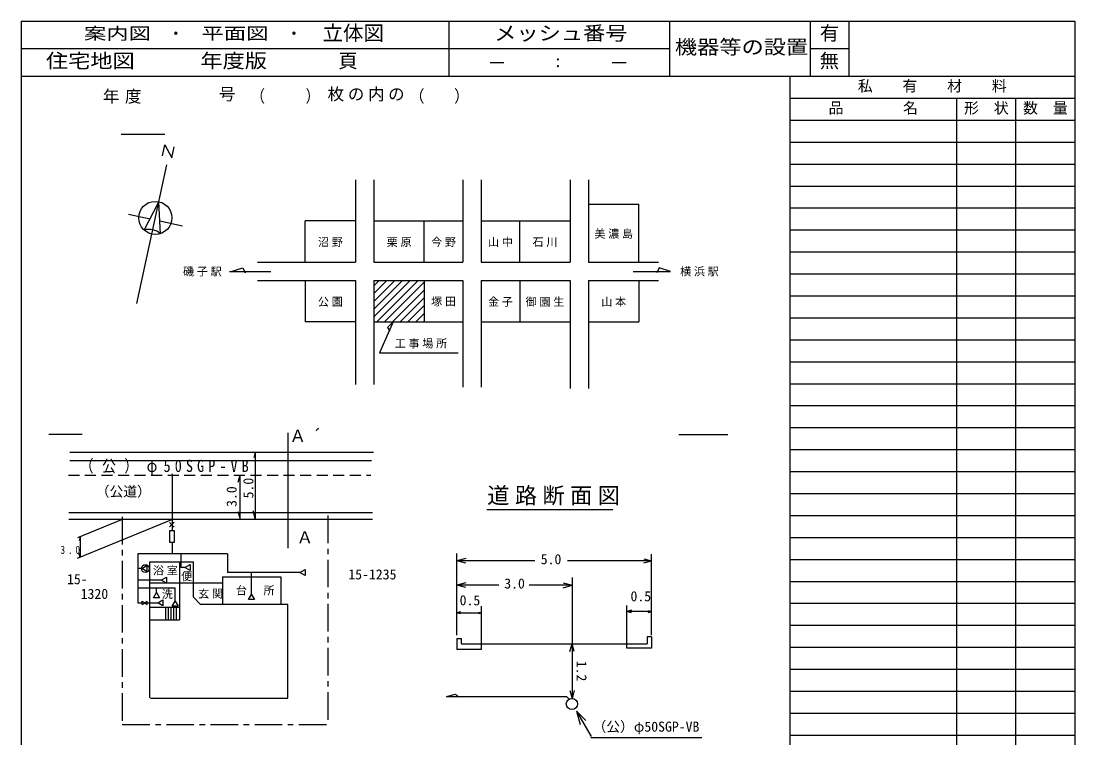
# Model space of a CAD drawing. Units: millimetres on the paper, with parts at other scales. Extents: x -205 to 196, y -145 to 122.
# Drawn here: x 4.5 to 195.5, y -8.5 to 121.5 of the extents above; entities that cross this region are included whole.
import ezdxf
from ezdxf.enums import TextEntityAlignment as Align

# ---------------------------------------------------------------- set-up
doc = ezdxf.new("R2010")
doc.units = ezdxf.units.MM
doc.linetypes.add('CHAIN1', pattern=[8, 5, -1, 1, -1])
doc.linetypes.add('DASHED2', pattern=[3, 2, -1])
for name, color, linetype in [('1-0_記入欄\u3000左半分', 7, 'Continuous'), ('2-0_道路、家、その他', 7, 'Continuous'), ('3-0_1、2平面図', 7, 'Continuous'), ('3-1_配管図', 3, 'Continuous'), ('E-E', 3, 'Continuous'), ('F-1', 7, 'Continuous'), ('F-F', 7, 'Continuous')]:
    doc.layers.add(name, color=color, linetype=linetype)
doc.styles.add('ＭＳ ゴシック', font='')
doc.styles.add('ＭＳ 明朝', font='')
doc.styles.get('ＭＳ ゴシック').set_extended_font_data('MS Gothic')
doc.styles.get('ＭＳ 明朝').set_extended_font_data('MS Mincho')

msp = doc.modelspace()

# ---------------------------------------------------------------- linework, layer by layer
at = {"layer": '1-0_記入欄\u3000左半分'}
for p, q in [((123.711, 46.538), (132.58, 46.538)), ((88.91, 32.935), (111.738, 32.935)), ((83.465, 10.158), (83.465, 25.001)), ((118.786, 10.158), (118.786, 24.889)), ((85.088, 24.095), (83.465, 23.66)), ((85.135, 23.213), (83.465, 23.66)), ((97.602, 23.66), (83.465, 23.66)), ((118.786, 23.66), (103.525, 23.66)), ((117.371, 24.039), (118.786, 23.66)), ((117.372, 23.281), (118.786, 23.66)), ((85.1, 19.651), (83.501, 19.222)), ((85.084, 18.798), (83.501, 19.222)), ((91.114, 19.222), (83.501, 19.222)), ((104.356, 19.222), (96.614, 19.222)), ((104.356, 20.615), (104.356, 19.228)), ((104.356, 19.222), (104.378, 19.222)), ((104.356, 19.216), (104.356, -1.292)), ((87.921, 8.608), (87.921, 15.459)), ((114.297, 14.466), (114.297, 15.538)), ((84.127, 14.4), (83.465, 14.223)), ((84.127, 14.046), (83.465, 14.223)), ((83.465, 14.223), (87.921, 14.223)), ((87.471, 14.344), (87.921, 14.223)), ((87.488, 14.107), (87.921, 14.223)), ((114.297, 8.608), (114.297, 14.45)), ((118.151, 14.628), (118.786, 14.458)), ((118.169, 14.293), (118.786, 14.458)), ((118.786, 9.902), (118.786, 7.835)), ((83.469, 9.545), (84.294, 9.545)), ((83.469, 9.545), (83.469, 7.601)), ((84.294, 8.608), (84.294, 9.545)), ((84.294, 8.608), (117.984, 8.608)), ((87.921, 7.601), (87.921, 8.608)), ((103.977, 7.194), (104.356, 8.608)), ((104.735, 7.194), (104.356, 8.608)), ((87.921, 7.601), (83.469, 7.601)), ((103.977, 0.122), (104.356, -1.292)), ((104.735, 0.122), (104.356, -1.292)), ((105.177, -3.625), (107.83, -8.22)), ((105.177, -3.625), (105.816, -6.008)), ((105.177, -3.625), (106.863, -5.311)), ((107.753, -8.398), (127.862, -8.398))]:
    msp.add_line(p, q, dxfattribs=at)
for points in [[(102.743, 19.661), (104.356, 19.228), (104.378, 19.222)], [(102.743, 18.784), (104.356, 19.216), (104.378, 19.222)], [(115.133, 14.69), (114.297, 14.466), (114.267, 14.458)], [(115.136, 14.225), (114.297, 14.45), (114.267, 14.458)], [(118.786, 14.458), (114.297, 14.458), (114.267, 14.458)], [(118.786, 9.902), (117.984, 9.902), (117.984, 8.608)], [(118.786, 7.835), (114.297, 7.835), (114.297, 8.608)], [(81.632, -0.935), (83.231, -0.506), (83.813, -1.089)], [(81.632, -0.935), (103.375, -0.935), (103.864, -1.424)]]:
    msp.add_lwpolyline(points, dxfattribs=at)
msp.add_circle((104.33, -2.299), 1.017, dxfattribs=at)
at = {"layer": '2-0_道路、家、その他'}
for p, q in [((22.66, 101.032), (30.563, 101.032)), ((30.157, 97.102), (30.581, 99.067)), ((30.581, 99.067), (31.809, 96.745)), ((31.809, 96.745), (32.233, 98.71)), ((25.469, 70.283), (30.902, 95.437)), ((65.118, 92.758), (65.118, 77.791)), ((68.451, 92.758), (68.451, 77.791)), ((84.566, 92.758), (84.566, 77.791)), ((87.9, 92.758), (87.9, 77.791)), ((104.015, 92.758), (104.015, 77.791)), ((107.348, 92.758), (107.348, 77.791)), ((26.812, 83.604), (29.46, 88.761)), ((29.744, 82.97), (29.46, 88.761)), ((107.348, 88.323), (116.479, 88.323)), ((116.479, 77.791), (116.479, 88.323)), ((23.985, 86.527), (27.885, 85.684)), ((29.625, 85.308), (33.769, 84.413)), ((65.118, 85.28), (55.987, 85.28)), ((55.987, 77.791), (55.987, 85.28)), ((68.451, 85.28), (84.566, 85.28)), ((77.582, 77.791), (77.582, 85.28)), ((87.9, 85.28), (104.015, 85.28)), ((94.884, 77.791), (94.884, 85.28)), ((47.336, 77.791), (65.118, 77.791)), ((68.451, 77.791), (84.566, 77.791)), ((87.9, 77.791), (104.015, 77.791)), ((107.348, 77.791), (120.012, 77.791)), ((42.279, 76.124), (49.783, 76.124)), ((115.434, 76.124), (122.216, 76.124)), ((47.336, 74.457), (65.118, 74.457)), ((55.987, 74.457), (55.987, 66.968)), ((65.118, 74.457), (65.118, 55.652)), ((68.451, 74.457), (84.566, 74.457)), ((68.451, 74.457), (68.451, 55.652)), ((68.451, 67.866), (75.043, 74.457)), ((68.451, 69.28), (73.628, 74.457)), ((68.451, 70.694), (72.214, 74.457)), ((68.451, 72.109), (70.8, 74.457)), ((68.451, 73.523), (69.386, 74.457)), ((68.968, 66.968), (76.457, 74.457)), ((70.382, 66.968), (77.582, 74.168)), ((71.796, 66.968), (77.582, 72.754)), ((77.582, 74.457), (77.582, 66.968)), ((84.566, 74.457), (84.566, 55.14)), ((87.9, 74.457), (104.015, 74.457)), ((87.9, 74.457), (87.9, 55.14)), ((94.884, 74.457), (94.884, 66.968)), ((104.015, 74.457), (104.015, 54.884)), ((107.348, 74.457), (120.012, 74.457)), ((107.348, 74.457), (107.348, 54.884)), ((116.479, 74.457), (116.479, 66.968)), ((73.21, 66.968), (77.582, 71.34)), ((74.625, 66.968), (77.582, 69.926)), ((65.118, 66.968), (55.987, 66.968)), ((68.451, 66.968), (84.566, 66.968)), ((71.918, 66.968), (69.448, 61.378)), ((76.039, 66.968), (77.582, 68.511)), ((77.453, 66.968), (77.582, 67.097)), ((87.9, 66.968), (104.015, 66.968)), ((107.348, 66.968), (116.479, 66.968)), ((69.448, 61.378), (83.728, 61.378))]:
    msp.add_line(p, q, dxfattribs=at)
for points in [[(42.594, 76.124), (44.684, 76.794), (45.094, 75.884)], [(122.216, 76.124), (120.126, 76.794), (119.716, 75.884)], [(71.918, 66.968), (70.908, 65.958), (71.308, 65.278)]]:
    msp.add_lwpolyline(points, dxfattribs=at)
msp.add_circle((28.827, 85.829), 3, dxfattribs=at)
msp.add_arc((27.729, 80.746), 3, 47.81136, 107.81136, dxfattribs=at)
at = {"layer": '3-0_1、2平面図'}
for p, q in [((9.501, 46.59), (15.572, 46.59)), ((52.874, 46.838), (52.874, 25.945)), ((13.362, 43.338), (68.372, 43.338)), ((46.949, 43.338), (46.69, 42.369)), ((46.949, 43.338), (46.949, 31.208)), ((13.363, 41.844), (67.994, 41.844)), ((44.16, 39.193), (43.803, 37.862)), ((44.16, 39.193), (44.16, 31.208)), ((44.18, 31.386), (43.868, 32.55)), ((46.931, 31.305), (46.556, 32.706)), ((13.16, 32.396), (68.183, 32.396)), ((13.179, 31.208), (68.183, 31.208)), ((32.076, 31.198), (14.695, 24.058)), ((22.838, 31.174), (14.749, 27.851)), ((15.225, 28.046), (15.033, 27.329)), ((27.818, -1.189), (27.818, 23.443)), ((27.818, 23.443), (35.748, 23.443)), ((33.22, 23.443), (33.22, 12.957)), ((35.748, 17.037), (35.748, 23.443)), ((41.007, 19.602), (27.818, 19.602)), ((41.007, 20.744), (41.007, 15.757)), ((27.818, 15.241), (33.22, 15.241)), ((30.748, 12.957), (30.748, 15.241)), ((31.23, 12.957), (31.23, 15.241)), ((31.713, 12.957), (31.713, 15.241)), ((32.195, 12.957), (32.195, 15.241)), ((32.678, 12.957), (32.678, 15.241)), ((27.818, 12.957), (33.22, 12.957)), ((27.944, -1.25), (52.871, -1.25))]:
    msp.add_line(p, q, dxfattribs=at)
at = {"layer": '3-0_1、2平面図', "linetype": 'CHAIN1'}
msp.add_line((60.11, 31.853), (60.11, -6.042), dxfattribs=at)
msp.add_lwpolyline([(22.838, 31.645), (22.838, -6.042), (60.11, -6.042)], dxfattribs=at)
at = {"layer": '3-0_1、2平面図'}
for points in [[(15.225, 28.046), (15.225, 24.276), (14.997, 25.128)], [(41.007, 20.744), (51.597, 20.744), (51.597, 15.757)], [(52.871, -1.25), (52.871, 15.757), (37.029, 15.757), (35.748, 17.037)]]:
    msp.add_lwpolyline(points, dxfattribs=at)
at = {"layer": '3-1_配管図', "linetype": 'DASHED2'}
msp.add_line((13.078, 39.193), (67.897, 39.193), dxfattribs=at)
at = {"layer": '3-1_配管図'}
for p, q in [((31.864, 39.419), (31.864, 29.107)), ((31.385, 30.634), (32.259, 29.759)), ((31.409, 29.821), (32.248, 30.66)), ((31.864, 27.038), (31.864, 24.906)), ((41.935, 24.906), (25.645, 24.906)), ((33.468, 24.903), (33.468, 22.466)), ((41.935, 24.906), (41.935, 21.529)), ((26.372, 22.258), (25.645, 22.258)), ((34.175, 22.466), (33.468, 22.466)), ((55.025, 21.529), (41.935, 21.529)), ((46.259, 17.324), (46.259, 21.529)), ((29.91, 20.154), (25.645, 20.154)), ((25.645, 18.745), (32.398, 18.745)), ((29.029, 17.9), (29.029, 18.745)), ((32.398, 16.354), (32.398, 18.745)), ((26.425, 16.333), (27.362, 15.708)), ((26.425, 15.708), (27.362, 16.333)), ((26.425, 15.708), (26.425, 16.333)), ((27.362, 15.708), (27.362, 16.333)), ((27.362, 16.02), (29.258, 16.02)), ((31.854, 15.413), (32.398, 16.354)), ((32.941, 15.413), (31.854, 15.413)), ((32.398, 16.354), (32.941, 15.413))]:
    msp.add_line(p, q, dxfattribs=at)
for points in [[(31.421, 27.038), (32.283, 27.038), (32.283, 29.107), (31.421, 29.107)], [(34.175, 22.466), (35.116, 23.009), (35.116, 21.922)], [(26.372, 22.258), (27.313, 22.801), (27.313, 21.714)], [(55.025, 21.529), (55.966, 22.073), (55.966, 20.986)], [(29.91, 20.154), (30.851, 20.698), (30.851, 19.611)], [(29.029, 17.9), (29.573, 16.958), (28.486, 16.958)], [(46.259, 17.56), (46.802, 16.618), (45.715, 16.618)], [(29.258, 16.02), (30.199, 16.564), (30.199, 15.477)]]:
    msp.add_lwpolyline(points, close=True, dxfattribs=at)
msp.add_lwpolyline([(25.645, 24.906), (25.645, 16.02), (26.425, 16.02)], dxfattribs=at)
msp.add_circle((27.022, 22.249), 0.706, dxfattribs=at)
at = {"layer": 'E-E', "color": 7}
for p, q in [((89.5, 114.016), (92, 114.016)), ((111.655, 114.016), (114.155, 114.016))]:
    msp.add_line(p, q, dxfattribs=at)
at = {"layer": 'F-1'}
for p, q in [((143.8, 107.534), (195.5, 107.534)), ((174.1, -107.484), (174.1, 107.48)), ((184.8, -107.484), (184.8, 107.48)), ((143.8, 103.552), (195.5, 103.552)), ((143.8, 99.571), (195.5, 99.571)), ((143.8, 95.589), (195.5, 95.589)), ((143.8, 91.607), (195.5, 91.607)), ((143.8, 87.625), (195.5, 87.625)), ((143.8, 83.643), (195.5, 83.643)), ((143.8, 79.661), (195.5, 79.661)), ((143.8, 75.68), (195.5, 75.68)), ((143.8, 71.698), (195.5, 71.698)), ((143.8, 67.716), (195.5, 67.716)), ((143.8, 63.734), (195.5, 63.734)), ((143.8, 59.752), (195.5, 59.752)), ((143.8, 55.771), (195.5, 55.771)), ((143.8, 51.789), (195.5, 51.789)), ((143.8, 47.807), (195.5, 47.807)), ((143.8, 43.825), (195.5, 43.825)), ((143.8, 39.843), (195.5, 39.843)), ((143.8, 35.861), (195.5, 35.861)), ((143.8, 31.88), (195.5, 31.88)), ((143.8, 27.898), (195.5, 27.898)), ((143.8, 23.916), (195.5, 23.916)), ((143.8, 19.934), (195.5, 19.934)), ((143.8, 15.952), (195.5, 15.952)), ((143.8, 11.971), (195.5, 11.971)), ((143.8, 7.989), (195.5, 7.989)), ((143.8, 4.007), (195.5, 4.007)), ((143.8, 0.025), (195.5, 0.025)), ((143.8, -3.957), (195.5, -3.957)), ((143.8, -7.939), (195.5, -7.939))]:
    msp.add_line(p, q, dxfattribs=at)
at = {"layer": 'F-F', "color": 3}
for p, q in [((4.5, 121.516), (195.5, 121.516)), ((4.5, 121.516), (4.5, -144.534)), ((195.5, 121.516), (195.5, -144.534)), ((4.5, 111.516), (195.5, 111.516)), ((143.8, 111.516), (143.8, -107.484))]:
    msp.add_line(p, q, dxfattribs=at)
at = {"layer": 'F-F'}
for p, q in [((82, 121.516), (82, 111.516)), ((122, 121.516), (122, 111.516)), ((147.5, 121.516), (147.5, 111.516)), ((154.5, 121.516), (154.5, 111.516)), ((4.5, 116.516), (122, 116.516)), ((147.5, 116.516), (154.5, 116.516))]:
    msp.add_line(p, q, dxfattribs=at)

# ---------------------------------------------------------------- texts
at = {"layer": '1-0_記入欄\u3000左半分', "color": 3, "style": 'ＭＳ ゴシック'}
for s, p in [('5.0', (98.68, 22.492)), ('3.0', (92.066, 18.082)), ('0.5', (83.982, 15.038)), ('0.5', (114.954, 15.773)), ('（公）φ50SGP-VB', (108.065, -7.875))]:
    msp.add_text(s, height=1.833, dxfattribs=at).set_placement(p, align=Align.BOTTOM_LEFT)
msp.add_text('1.2', height=1.833, rotation=270, dxfattribs=at).set_placement((104.63, 5.544), align=Align.BOTTOM_LEFT)
at = {"layer": '1-0_記入欄\u3000左半分', "color": 3, "insert": (89.001, 33.69), "char_height": 2.933, "attachment_point": 7, "style": 'ＭＳ ゴシック'}
msp.add_mtext('\\T1.25;道路断面図', dxfattribs=at)
at = {"layer": '2-0_道路、家、その他', "color": 3, "char_height": 1.466, "attachment_point": 7, "style": 'ＭＳ ゴシック'}
for s, insert in [('\\T1.25;沼野', (58.302, 80.535)), ('\\T1.25;栗原', (70.767, 80.535)), ('\\T1.25;今野', (78.824, 80.535)), ('\\T1.25;山中', (89.142, 80.535)), ('\\T1.25;石川', (97.2, 80.535)), ('\\T1.25;美濃島', (108.414, 82.057)), ('\\T1.25;磯子駅', (33.854, 75.204)), ('\\T1.25;横浜駅', (123.956, 75.204)), ('\\T1.25;公園', (58.302, 69.713)), ('\\T1.25;塚田', (78.824, 69.777)), ('\\T1.25;金子', (89.142, 69.713)), ('\\T1.25;御園生', (95.95, 69.713)), ('\\T1.25;山本', (109.664, 69.713)), ('\\T1.25;工事場所', (72.228, 62.158))]:
    msp.add_mtext(s, dxfattribs=dict(at, insert=insert))
at = {"layer": '3-0_1、2平面図', "color": 3, "style": 'ＭＳ ゴシック'}
for s, p in [('5.0', (47.151, 34.973)), ('3.0', (44.119, 33.429))]:
    msp.add_text(s, height=1.833, rotation=90, dxfattribs=at).set_placement(p, align=Align.BOTTOM_LEFT)
for s, height, p in [('（公道）', 1.833, (18.026, 34.764)), ('Ａ', 2.199, (54.437, 26.149)), ('15-', 1.833, (12.816, 18.872)), ('便', 1.466, (33.507, 19.676)), ('15-1235', 1.833, (63.804, 19.736)), ('1320', 1.833, (15.302, 16.205)), ('洗', 1.466, (30.012, 16.422))]:
    msp.add_text(s, height=height, dxfattribs=at).set_placement(p, align=Align.BOTTOM_LEFT)
at = {"layer": '3-0_1、2平面図', "color": 3, "attachment_point": 7, "style": 'ＭＳ ゴシック'}
for s, insert, char_height in [('\\T1.33;Ａ´', (53.152, 45.21), 2.199), ('\\T1.6;\\W0.85;3.0', (11.635, 24.901), 1.466), ('\\T1.25;浴室', (28.409, 21.002), 1.466), ('\\T1.25;台\u3000所', (43.439, 17.386), 1.466), ('\\T1.25;玄関', (36.605, 16.784), 1.466)]:
    msp.add_mtext(s, dxfattribs=dict(at, insert=insert, char_height=char_height))
at = {"layer": '3-1_配管図', "insert": (15.099, 39.166), "char_height": 2.199, "attachment_point": 7, "style": 'ＭＳ ゴシック'}
msp.add_mtext('\\T1.59;\\W0.85;（公）φ50SGP-VB', dxfattribs=at)
at = {"layer": 'E-E', "style": 'ＭＳ 明朝'}
for s, height, width, p in [('案内図', 2.199, 1.35, (15.898, 117.516)), ('平面図', 2.199, 1.35, (37.2, 117.516)), ('メッシュ番号', 2.566, 1.15, (90.25, 117.266)), ('機器等の設置', 2.566, 1.15, (123, 114.766)), ('住宅地図', 2.566, 1.15, (9, 112.266)), ('年度版', 2.566, 1.15, (37, 112.266))]:
    msp.add_text(s, height=height, dxfattribs=dict(at, width=width)).set_placement(p, align=Align.BOTTOM_LEFT)
for s, height, p in [('立体図', 2.713, (59.16, 117.166)), ('有', 2.566, (149.25, 117.266)), ('・', 2.199, (31.049, 117.516)), ('・', 2.199, (52.455, 117.516)), ('頁', 2.566, (62, 112.266)), (':', 2.199, (101.05, 112.516)), ('無', 2.566, (149.25, 112.266)), ('私\u3000\u3000有\u3000\u3000材\u3000\u3000料', 1.979, (156.15, 108.175)), ('号', 2.199, (40.335, 106.524)), ('枚', 2.199, (60.049, 106.524)), ('の', 2.199, (63.718, 106.524)), ('内', 2.199, (67.38, 106.524)), ('の', 2.199, (71.019, 106.524)), ('品\u3000\u3000\u3000\u3000名', 1.979, (150.85, 104.193)), ('形\u3000状', 1.979, (175.4, 104.166)), ('数\u3000量', 1.979, (186.1, 104.166))]:
    msp.add_text(s, height=height, dxfattribs=at).set_placement(p, align=Align.BOTTOM_LEFT)
at = {"layer": 'E-E', "char_height": 2.199, "attachment_point": 7, "style": 'ＭＳ 明朝'}
for s, insert in [('\\T1.33;年度', (19.337, 106.524)), ('\\T1.56;\\W0.85;（\\~\\~\\~）', (46.145, 106.524)), ('\\T1.5;\\W0.9;（\\~\\~）', (74.908, 106.524))]:
    msp.add_mtext(s, dxfattribs=dict(at, insert=insert))

doc.saveas('drawing.dxf')
